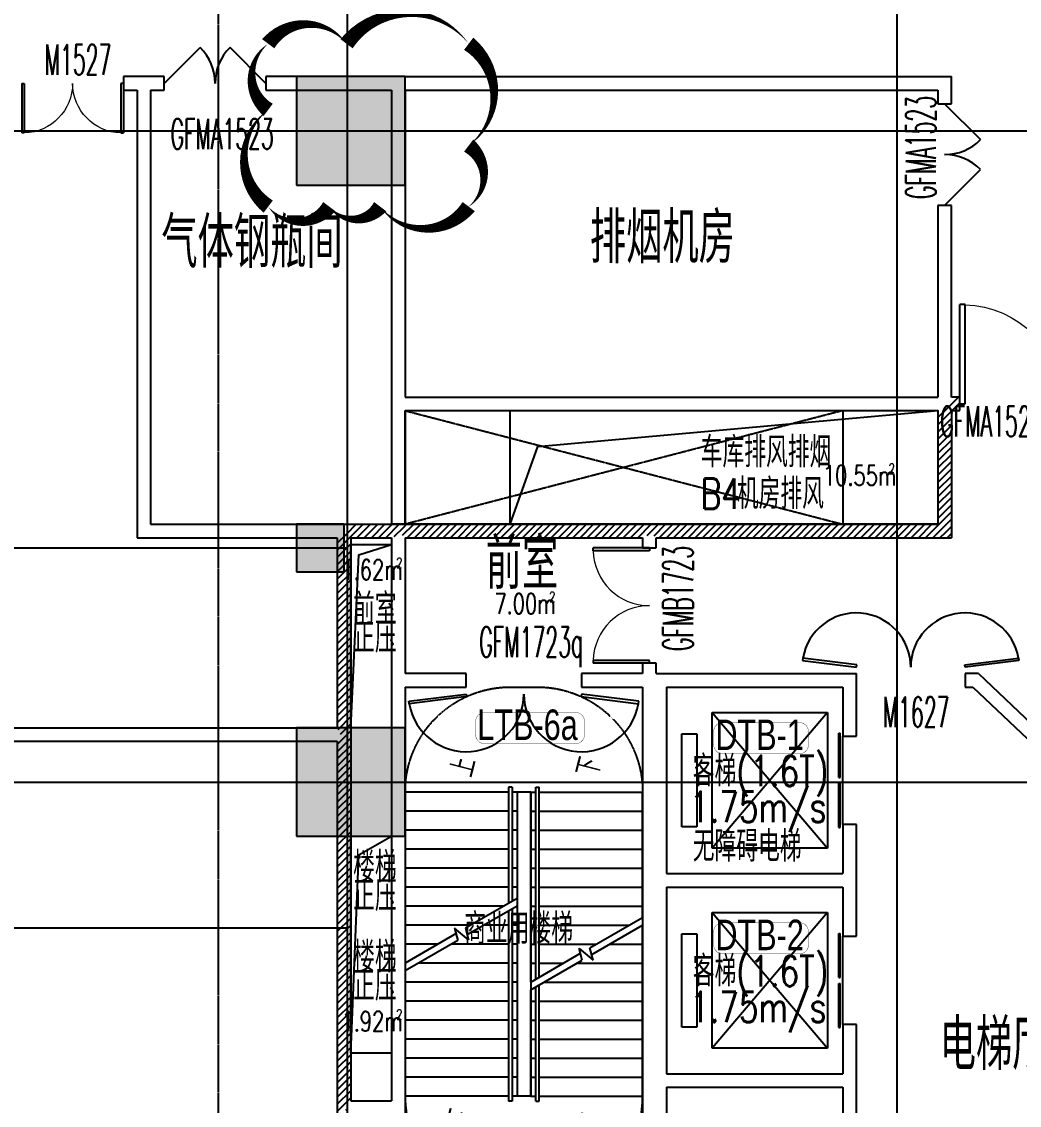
# Model space of a CAD drawing. Extents: x -12047294 to -5625356, y -1456591 to -622873.
# Drawn here: x -6059436 to -6044736, y -718140 to -702164 of the extents above; entities that cross this region are included whole.
import ezdxf

# ---------------------------------------------------------------- set-up
doc = ezdxf.new("R2010")
doc.units = 0
doc.header["$LTSCALE"] = 10
doc.header["$MEASUREMENT"] = 0
for name, pattern in [('__DASH', [0.35, 0.25, -0.1]), ('DASH', [0.35, 0.25, -0.1]), ('DOTE', [2.4200000000000004, 2, -0.2, 0.02, -0.2])]:
    doc.linetypes.add(name, pattern=pattern)
for name, color, linetype in [('A-COLUMN', 10, 'Continuous'), ('A-DIMLEAD', 130, 'Continuous'), ('A-DIMSYMB', 3, 'Continuous'), ('A-DOORWIN', 151, 'Continuous'), ('A-FireH', 6, 'Continuous'), ('A-HOLE', 30, 'Continuous'), ('A-Hole-up', 40, 'DASH'), ('A-STAIRS', 150, 'Continuous'), ('A-TEXTDOOR', 181, 'Continuous'), ('A-TextNum', 211, 'Continuous'), ('A-TextRoom', 7, 'Continuous'), ('A-TEXTROOM-AREA', 33, 'Continuous'), ('A-TEXTROOM-报建', 210, 'Continuous'), ('A-TK', 7, 'Continuous'), ('A-WALL', 2, 'Continuous'), ('DOTE', 9, 'DOTE'), ('PUB_HATCH', 252, 'Continuous')]:
    doc.layers.add(name, color=color, linetype=linetype)
doc.layers.add('A-本次修改', color=6, linetype='Continuous', plot=False)
doc.styles.add('_TCH_DIM', font='tjromans.shx', dxfattribs={"width": 0.8, "bigfont": 'tjhztxt.shx'})
doc.styles.add('_TCH_SPACE', font='tjromans.shx', dxfattribs={"height": 5, "bigfont": 'tjhztxt.shx'})
doc.styles.add('_TCH_WINDOW', font='tjromans.shx', dxfattribs={"width": 0.7, "height": 3.5, "bigfont": 'tjhztxt.shx'})
doc.styles.add('房间功能', font='tjromand.shx', dxfattribs={"width": 0.75, "bigfont": 'tjhts.shx'})
doc.styles.add('注解汉字', font='tjromans.shx', dxfattribs={"width": 0.75, "bigfont": 'tjhztxt.shx'})
pattern_1 = [(45, (0, 53.85340499999999), (-53.03302980219449, 53.0330298021945), [])]

# ---------------------------------------------------------------- blocks, each defined once
blk = doc.blocks.new('retretw')
at = {"layer": 'A-STAIRS', "color": 253, "linetype": '__DASH', "elevation": -100}
blk.add_lwpolyline([(1658219.143505104, -156098.2985013624), (1658669.143505104, -156098.298501356)], dxfattribs=at)
at = {"layer": 'A-STAIRS', "color": 253, "linetype": '__DASH'}
for centre, start, end in [((1658244.143505045, -154548.2985013734, -100), 180, 270.0002115224208), ((1658644.143505045, -154548.2985013668, -100), 269.9997970686764, 0)]:
    blk.add_arc(centre, 1549.999999999219, start, end, dxfattribs=at)
blk = doc.blocks.new('A$C53054AA7')
at = {"layer": 'A-DIMSYMB', "color": 0, "elevation": 600.0000000001163}
for points in [[(-4619.999999871164, 2675.000000222506, 0, 0, 0), (-2539.999999871165, 2675.000000122328, 80.00000000000001, 0, 0), (-2239.999999871165, 2675.000000107879, 0, 0, 0)], [(140.0000001288353, 2674.999999993252, 0, 0, 0), (-1659.999999871165, 2675.000000094394, 80.00000000000001, 0, 0), (-1959.999999871165, 2675.000000094394, 0, 0, 0)], [(-4619.999999960265, 825.0000002225055, 0, 0, 0), (-2819.999999960265, 825.0000001358127, 80.00000000000001, 0, 0), (-2519.999999960266, 825.0000001213637, 0, 0, 0)], [(140.0000000397347, 824.9999999932518, 0, 0, 0), (-1939.999999960265, 825.0000001078782, 80.00000000000001, 0, 0), (-2239.999999960265, 825.0000001078782, 0, 0, 0)]]:
    blk.add_lwpolyline(points, format="xyseb", dxfattribs=at)
at = {"layer": 'A-STAIRS', "color": 0}
for p, q in [((-2634.048998831834, 3500.000000126858), (-4479.99999983143, 3500.000000215763)), ((-4479.999999904878, 1975.000000215763), (-4479.99999983143, 3500.000000215763)), ((-4199.999999904878, 1975.000000202277), (-4199.999999831432, 3500.000000202277)), ((-3919.999999904878, 1975.000000188792), (-3919.999999831431, 3500.000000188792)), ((-3639.999999904878, 1975.000000175306), (-3639.999999831431, 3500.000000175307)), ((-3359.999999904879, 1975.000000161821), (-3359.999999831431, 3500.000000161821)), ((-3079.999999904878, 1975.000000148335), (-3079.999999831431, 3500.000000148336)), ((-2799.999999904879, 1975.00000013485), (-2799.999999831431, 3500.00000013485)), ((-2184.940570957735, 2722.121384855014), (-2634.048998831834, 3500.000000126858)), ((1.685691839e-07, 3499.999999999995), (-2518.57894499391, 3500.000000121296)), ((-2084.940570956444, 2748.916304093309), (-2518.578944993909, 3500.000000121296)), ((-2239.99999985467, 3017.487113167523), (-2239.999999831431, 3500.000000107879)), ((-1959.999999878027, 2532.512887034752), (-1959.999999831431, 3500.000000094394)), ((-1679.999999901384, 2047.538660901979), (-1679.999999831431, 3500.000000080908)), ((-1399.999999904879, 1975.000000067422), (-1399.999999831431, 3500.000000067423)), ((-1119.999999904878, 1975.000000053937), (-1119.999999831431, 3500.000000053937)), ((-839.9999999048787, 1975.000000040451), (-839.9999998314308, 3500.000000040452)), ((-559.9999999048783, 1975.000000026966), (-559.9999998314308, 3500.000000026966)), ((-279.9999999048785, 1975.00000001348), (-279.9999998314309, 3500.000000013481)), ((9.512148699999999e-08, 1974.999999999995), (1.685691839e-07, 3499.999999999995)), ((-2519.999999904878, 1975.000000121364), (-2519.999999840944, 3302.461339300293)), ((-2239.999999904879, 1975.000000107879), (-2239.999999864302, 2817.487113167522)), ((-2004.540584406383, 2770.459415556723), (-2184.940570957735, 2722.121384855014)), ((-2177.432818783882, 2564.414474125852), (-2004.540584406383, 2770.459415556723)), ((-2005.081267531709, 2610.595933089226), (-2177.432818783882, 2564.414474125852)), ((-1681.42105474842, 1850.000000080976), (-2105.081267533001, 2583.80101385093)), ((-1565.951000910495, 1850.000000075415), (-2005.081267531709, 2610.595933089226)), ((-1959.999999904878, 1975.000000094393), (-1959.99999988766, 2332.512887034751)), ((-1753.589838391102, 1975.000000084452), (-4554.999999904878, 1975.000000219375)), ((-4554.999999907286, 1925.000000219375), (-4554.999999904878, 1975.000000219375)), ((-1724.722324934029, 1925.000000083061), (-4554.999999907286, 1925.000000219375)), ((-4479.999999910898, 1850.000000215763), (-4479.999999907286, 1925.000000215763)), ((-4199.999999910899, 1850.000000202278), (-4199.999999907286, 1925.000000202277)), ((-3919.999999910899, 1850.000000188792), (-3919.999999907286, 1925.000000188791)), ((-3639.999999910898, 1850.000000175306), (-3639.999999907287, 1925.000000175306)), ((-3359.999999910899, 1850.000000161821), (-3359.999999907287, 1925.000000161821)), ((-3079.999999910899, 1850.000000148335), (-3079.999999907287, 1925.000000148335)), ((-2799.999999910899, 1850.00000013485), (-2799.999999907287, 1925.00000013485)), ((-2519.999999910899, 1850.000000121364), (-2519.999999907287, 1925.000000121364)), ((-2239.999999910899, 1850.000000107879), (-2239.999999907287, 1925.000000107879)), ((-1959.999999910898, 1850.000000094393), (-1959.999999907287, 1925.000000094393)), ((75.0000000951215, 1974.999999996382), (-1638.119784553177, 1975.000000078891)), ((75.00000009271335, 1924.999999996382), (-1609.252271096104, 1925.0000000775)), ((-1399.999999910899, 1850.000000067422), (-1399.999999907287, 1925.000000067422)), ((-1119.999999910899, 1850.000000053937), (-1119.999999907286, 1925.000000053937)), ((-839.9999999108987, 1850.000000040451), (-839.9999999072867, 1925.000000040451)), ((-559.9999999108989, 1850.000000026966), (-559.9999999072866, 1925.000000026965)), ((-279.9999999108988, 1850.00000001348), (-279.9999999072867, 1925.00000001348)), ((8.9101184e-08, 1849.999999999995), (9.27133658e-08, 1924.999999999995)), ((75.00000009271335, 1924.999999996382), (75.0000000951215, 1974.999999996382)), ((-1681.421054748419, 1850.000000080976), (-4479.999999910898, 1850.000000215763)), ((8.9101184e-08, 1849.999999999995), (-1565.951000910495, 1850.000000075415)), ((-4479.999999920531, 1650.000000215763), (-2914.048998920935, 1650.000000140342)), ((-4479.999999920531, 1650.000000215763), (-4479.999999924142, 1575.000000215763)), ((-4199.999999920531, 1650.000000202277), (-4199.999999924142, 1575.000000202277)), ((-3919.999999920531, 1650.000000188791), (-3919.999999924145, 1575.000000188792)), ((-3639.999999920532, 1650.000000175306), (-3639.999999924143, 1575.000000175306)), ((-3359.999999920531, 1650.00000016182), (-3359.999999924145, 1575.000000161821)), ((-3079.999999920531, 1650.000000148335), (-3079.999999924145, 1575.000000148335)), ((-2914.048998920934, 1650.000000140342), (-2474.918732299719, 889.4040671265312)), ((-2798.57894508301, 1650.000000134781), (7.94689186e-08, 1649.999999999994)), ((-2798.57894508301, 1650.000000134781), (-2374.918732298429, 916.1989863648274)), ((-2519.999999920531, 1650.000000121364), (-2519.999999924143, 1575.000000121364)), ((-2239.999999920531, 1650.000000107878), (-2239.999999924144, 1575.000000107879)), ((-1959.999999920531, 1650.000000094393), (-1959.999999924143, 1575.000000094393)), ((-1679.999999920531, 1650.000000080907), (-1679.999999924143, 1575.000000080907)), ((-1399.999999920531, 1650.000000067421), (-1399.999999924143, 1575.000000067422)), ((-1119.999999920531, 1650.000000053936), (-1119.999999924143, 1575.000000053936)), ((-839.9999999205312, 1650.000000040451), (-839.9999999241433, 1575.000000040451)), ((-559.999999920531, 1650.000000026965), (-559.9999999241433, 1575.000000026965)), ((-279.9999999205311, 1650.00000001348), (-279.9999999241432, 1575.00000001348)), ((7.94689186e-08, 1649.999999999994), (7.58567363e-08, 1574.999999999994)), ((-4554.999999924143, 1575.000000219375), (-2870.747728735326, 1575.000000138257)), ((-4554.999999924143, 1575.000000219375), (-4554.999999926552, 1525.000000219375)), ((-4554.999999926552, 1525.000000219375), (-2841.880215278252, 1525.000000136866)), ((-4479.99999992655, 1525.000000215763), (-4479.999999999999, 2.157626113e-07)), ((-4199.999999926551, 1525.000000202277), (-4199.999999999999, 2.022770811e-07)), ((-3919.999999926552, 1525.000000188791), (-3919.999999999999, 1.887915509e-07)), ((-3639.999999926551, 1525.000000175306), (-3639.999999999999, 1.753060207e-07)), ((-3359.999999926551, 1525.00000016182), (-3359.999999999999, 1.618204905e-07)), ((-3079.999999926552, 1525.000000148335), (-3079.999999999999, 1.483349603e-07)), ((-2799.999999930045, 1452.461339313776), (-2799.999999999999, 1.3484943e-07)), ((-2755.2776748974, 1575.000000132695), (75.00000007585672, 1574.999999996382)), ((-2726.410161440327, 1525.000000131305), (75.00000007344859, 1524.999999996382)), ((-2519.999999926551, 1525.000000121364), (-2519.99999994377, 1167.487113181006)), ((-2239.999999926551, 1525.000000107878), (-2239.999999967127, 682.5128870482342)), ((-1959.999999926551, 1525.000000094392), (-1959.999999990485, 197.5386609154641)), ((-1679.999999926551, 1525.000000080907), (-1679.999999999999, 8.09073092e-08)), ((-1399.999999926551, 1525.000000067421), (-1399.999999999999, 6.742177900000001e-08)), ((-1119.999999926551, 1525.000000053936), (-1119.999999999999, 5.39362487e-08)), ((-839.9999999265513, 1525.00000004045), (-839.9999999999991, 4.04507185e-08)), ((-559.9999999265513, 1525.000000026965), (-559.999999999999, 2.69651883e-08)), ((-279.9999999265514, 1525.00000001348), (-279.9999999999991, 1.34796581e-08)), ((7.34486148e-08, 1524.999999999994), (9.095e-13, -5.8721e-12)), ((75.00000007585672, 1574.999999996382), (75.00000007344859, 1524.999999996382)), ((-2519.999999953402, 967.4871131810063), (-2520, 1.213638998e-07)), ((-2302.567181047548, 935.5855260899057), (-2475.459415425047, 729.5405846590348)), ((-2474.918732299719, 889.4040671265312), (-2302.567181047548, 935.5855260899057)), ((-2475.459415425047, 729.5405846590348), (-2295.059428873695, 777.8786153607438)), ((-2395.059428874986, 751.0836961224478), (-1961.421054837521, 9.44612811e-08)), ((-2295.059428873695, 777.8786153607438), (-1845.951000999595, 8.88999422e-08)), ((-2239.999999976761, 482.5128870482351), (-2239.999999999999, 1.078783696e-07)), ((-4479.999999999999, 2.157626113e-07), (-1961.421054837521, 9.44612811e-08)), ((-1845.951000999596, 8.88999422e-08), (9.095e-13, -5.8721e-12))]:
    blk.add_line(p, q, dxfattribs=at)
at = {"layer": 'A-STAIRS', "rotation": 269.9999999972424}
blk.add_blockref('retretw', (150068.3033160847, 1660194.14349783, 100), dxfattribs=at)
at = {"layer": 'A-STAIRS', "xscale": -1, "rotation": 89.99999999722498}
blk.add_blockref('retretw', (-154548.2984209862, 1660194.143512531, 100), dxfattribs=at)
at = {"layer": 'A-TK', "color": 0, "style": '_TCH_DIM', "width": 0.8}
for s, p in [('下', (-4988.610134307895, 2562.292292598894)), ('上', (201.2733582955482, 2505.550949256173)), ('上', (-5009.958046300242, 717.8011608613546)), ('下', (201.2733582064473, 655.5509492561727))]:
    blk.add_text(s, height=350, rotation=345.5303860476243, dxfattribs=at).set_placement(p)
blk = doc.blocks.new('$DorLib2D$00000127')
at = {"color": 0}
for points in [[(-0.5333333333328483, 0.7948983154366971), (-0.5333333333328483, 0.6904056441872372)], [(-0.0333333333328483, 0.7948983154366971), (-0.5333333333328483, 0.7948983154366971)], [(-0.0333333333328483, 0.7948983154366971), (-0.0333333333328483, 0.6904056441872372)], [(0.5333333333328483, 0.7948983154366971), (0.0333333333328483, 0.7948983154366971)], [(0.0333333333328483, 0.7948983154366971), (0.0333333333328483, 0.6904056441872372)], [(0.5333333333328483, 0.7948983154366971), (0.5333333333328483, 0.6904056441872372)], [(-0.0333333333328483, 0.6904056441872372), (-0.5333333333328483, 0.6904056441872372)], [(0.5333333333328483, 0.6904056441872372), (0.0333333333328483, 0.6904056441872372)], [(0.5, 0.4999999999999858), (-0.5, 0.4999999999999858)]]:
    blk.add_lwpolyline(points, dxfattribs=at)
blk = doc.blocks.new('$DorLib2D$00000002')
for p, q in [((-0.5, -1e-16), (-0.5000000000000007, 0.4875)), ((-0.4750000000000007, 0.4875), (-0.5000000000000007, 0.4875)), ((-0.475, 0), (-0.4750000000000007, 0.4875)), ((0.475, 0), (0.4750000000000007, 0.4875)), ((0.4750000000000007, 0.4875), (0.5000000000000007, 0.4875)), ((0.5, -1e-16), (0.5000000000000007, 0.4875)), ((-0.5, -1e-16), (-0.475, 0)), ((0.5, -1e-16), (0.475, 0))]:
    blk.add_line(p, q)
at = {"lineweight": 13}
for centre, start, end in [((-0.4875, 0), 0, 88.53071641864632), ((0.4875, 0), 91.46928358135372, 180)]:
    blk.add_arc(centre, 0.4875, start, end, dxfattribs=at)
blk = doc.blocks.new('$DorLib2D$00000021')
for p, q in [((-0.992997675425894, 0.2033864019200519), (-0.9962287692270009, 0.181294441770529)), ((-0.4972635596198863, 0.1421530600034691), (-0.992997675425894, 0.2033864019200519)), ((0.4972635596198867, 0.1421530600034691), (0.9929976754258946, 0.2033864019200519)), ((0.9929976754258946, 0.2033864019200519), (0.9962287692270012, 0.181294441770529)), ((-0.9962287692270009, 0.181294441770529), (-0.5000000000002516, 0.12000000000006)), ((-0.5000000000002501, 0.1200000000000585), (-0.4972635596198863, 0.1421530600034691)), ((0.5000000000002505, 0.1200000000000585), (0.4972635596198867, 0.1421530600034691)), ((0.9962287692270012, 0.181294441770529), (0.5000000000002518, 0.12000000000006))]:
    blk.add_line(p, q)
blk.add_lwpolyline([(0.9962287692270012, 0.181294441770529), (0.9934923288466376, 0.2034475017739384), (0.9929976754258946, 0.2033864019200519)])
for centre, start, end in [((-0.5000000000002536, 0.1200000000000243), 4.0854e-12, 170.3997642423025), ((0.5000000000002541, 0.1200000000000243), 9.600235757697552, 179.9999999999959)]:
    blk.add_arc(centre, 0.5000000000002537, start, end)
blk = doc.blocks.new('$DorLib2D$00000116')
at = {"color": 0}
for p, q in [((-0.4999999999999929, 7.1e-15), (-0.146446609406766, 0.353553390593234)), ((0.5000000000000071, 7.1e-15), (0.1464466094067731, 0.353553390593234))]:
    blk.add_line(p, q, dxfattribs=at)
for centre, radius, start, end in [((-0.4999999999984653, 4.832e-13), 0.4999999999984674, 0, 45), ((0.4999999999977512, 9.059e-13), 0.4999999999976599, 135, 180)]:
    blk.add_arc(centre, radius, start, end, dxfattribs=at)
blk = doc.blocks.new('$DorLib2D$00000001')
for p, q in [((0.45, 0.975), (0.5000000000000002, 0.975)), ((0.45, 0), (0.45, 0.975)), ((0.5, 0), (0.5, 0.975)), ((0.5, 0), (0.45, 0))]:
    blk.add_line(p, q)
at = {"lineweight": 13}
blk.add_arc((0.475, 0), 0.975, 91.46928358135379, 180, dxfattribs=at)
blk = doc.blocks.new('_FZH')
blk.add_lwpolyline([(-0.5, -0.5), (0.5, -0.5), (0.5, 0.5), (-0.5, 0.5)], close=True)
at = {"layer": 'PUB_HATCH'}
blk.add_solid([(-0.5, -0.5), (0.5, -0.5), (-0.5, 0.5), (0.5, 0.5)], dxfattribs=at)

msp = doc.modelspace()

# ---------------------------------------------------------------- hatches: boundary and pattern name
at = {"layer": 'A-FireH'}
h = msp.add_hatch(dxfattribs=at)
h.set_pattern_fill('普通砖', color=256, scale=30, style=0)
h.set_pattern_definition(pattern_1)
h.paths.add_polyline_path([(-6045736.147302203, -707898.433273873), (-6045611.147301313, -707898.4332740399), (-6045611.147301232, -707698.4332739194), (-6045736.147302218, -707698.4332738369), (-6045836.147302239, -707798.4332681956)])
h = msp.add_hatch(dxfattribs=at)
h.set_pattern_fill('普通砖', color=256, scale=30, style=0)
h.set_pattern_definition(pattern_1)
h.paths.add_polyline_path([(-6045836.147302239, -707798.4332681956), (-6045936.147302353, -707898.433262568), (-6045936.147302353, -709573.4332650375), (-6045736.147302203, -709773.4332650302), (-6045736.147302203, -707898.433273873)])
h = msp.add_hatch(dxfattribs=at)
h.set_pattern_fill('普通砖', color=256, scale=30, style=0)
h.set_pattern_definition(pattern_1)
h.paths.add_polyline_path([(-6054652.813968877, -709706.7665982639), (-6054586.147302267, -709773.4332647624), (-6053986.147302077, -709773.433264768), (-6053852.813968781, -709706.7665983038), (-6053786.14730219, -709573.4332650341), (-6054586.147302235, -709573.4332650265)])
h = msp.add_hatch(dxfattribs=at)
h.set_pattern_fill('普通砖', color=256, scale=30, style=0)
h.set_pattern_definition(pattern_1)
h.paths.add_polyline_path([(-6053852.813968781, -709706.7665983038), (-6053786.147302072, -709773.4332651091), (-6050286.14730256, -709773.4332651416), (-6050152.813969096, -709706.7665983998), (-6050086.14730242, -709573.4332650683), (-6053786.14730219, -709573.4332650341)])
h = msp.add_hatch(dxfattribs=at)
h.set_pattern_fill('普通砖', color=256, scale=30, style=0)
h.set_pattern_definition(pattern_1)
h.paths.add_polyline_path([(-6050152.813969096, -709706.7665983998), (-6050086.14730231, -709773.4332649899), (-6045736.147302203, -709773.4332650302), (-6045936.147302353, -709573.4332650375), (-6050086.14730242, -709573.4332650683)])
h = msp.add_hatch(dxfattribs=at)
h.set_pattern_fill('普通砖', color=256, scale=30, style=0)
h.set_pattern_definition(pattern_1)
h.paths.add_polyline_path([(-6054652.813968877, -709706.7665982639), (-6054786.147302134, -709773.4332650031), (-6054786.147302138, -712573.4332681037), (-6054719.48063554, -712706.766601453), (-6054586.147302237, -712773.4332681289), (-6054586.147302267, -709773.4332647624)])
h = msp.add_hatch(dxfattribs=at)
h.set_pattern_fill('普通砖', color=256, scale=30, style=0)
h.set_pattern_definition(pattern_1)
h.paths.add_polyline_path([(-6054719.48063554, -712706.766601453), (-6054786.147302247, -712773.4332681258), (-6054786.14730224, -718273.433268524), (-6054652.813968848, -718206.7666021263), (-6054586.147302265, -718073.4332689266), (-6054586.147302237, -712773.4332681289)])

# ---------------------------------------------------------------- linework, layer by layer
at = {"layer": 'A-HOLE'}
for points in [[(-6052236.147302163, -709573.4332648461), (-6051831.237373753, -708426.5000013626), (-6045936.147302227, -707898.4332835566)], [(-6054586.147302182, -712573.4332681322), (-6054469.000000558, -710025.5000007274), (-6053986.14730274, -709873.4332640156)], [(-6054586.147302192, -717373.4332683958), (-6054468.999999955, -714447.9999999994), (-6053986.147302139, -714173.433268132)]]:
    msp.add_lwpolyline(points, dxfattribs=at)
for points in [[(-6045936.147302229, -709573.4332646371), (-6052236.147302163, -709573.4332648461), (-6052236.147302163, -707898.4332836609), (-6045936.147302227, -707898.4332834521)], [(-6054586.147302792, -709873.4332640156), (-6053986.14730274, -709873.4332640156), (-6053986.147302172, -712573.4332681322), (-6054586.147302225, -712573.4332681322)], [(-6054586.147302192, -714173.433268132), (-6053986.147302139, -714173.433268132), (-6053986.147302139, -717373.4332683958), (-6054586.147302192, -717373.4332683958)]]:
    msp.add_lwpolyline(points, close=True, dxfattribs=at)
at = {"layer": 'A-Hole-up'}
msp.add_lwpolyline([(-6047336.147302252, -709573.4332632773), (-6053786.147302168, -709573.433263373), (-6053786.147302163, -707898.4332627201), (-6047336.147302247, -707898.4332626245)], close=True, dxfattribs=at)
for points in [[(-6053786.147302163, -707898.4332627396), (-6047336.147302252, -709573.4332632773)], [(-6047336.147302247, -707898.4332626245), (-6053786.14730219, -709573.4332650341)]]:
    msp.add_lwpolyline(points, dxfattribs=at)
at = {"layer": 'A-STAIRS'}
for p, q in [((-6049261.14730201, -712348.433267853), (-6047561.147302047, -712348.4332678544)), ((-6049261.147302011, -714348.4332679253), (-6049261.14730201, -712348.433267853)), ((-6049261.14730201, -712348.433267853), (-6047561.147302051, -714348.4332679269)), ((-6047561.147302047, -712348.4332678544), (-6049261.147302011, -714348.4332679253)), ((-6047561.147302047, -712348.4332678544), (-6047561.147302051, -714348.4332679269)), ((-6049711.147302047, -712660.9332680224), (-6049486.147302141, -712660.9332680224)), ((-6049711.147302047, -714035.933267943), (-6049711.147302047, -712660.9332680224)), ((-6049486.147302141, -712660.9332680224), (-6049486.147302141, -714035.933267943)), ((-6049486.147302141, -714035.933267943), (-6049711.147302047, -714035.933267943)), ((-6047561.147302051, -714348.4332679269), (-6049261.147302011, -714348.4332679253)), ((-6049261.147302266, -715298.4332681056), (-6047561.147302306, -715298.4332681074)), ((-6049261.147302267, -717298.4332681781), (-6049261.147302266, -715298.4332681056)), ((-6049261.147302266, -715298.4332681056), (-6047561.147302307, -717298.4332681797)), ((-6047561.147302306, -715298.4332681074), (-6049261.147302267, -717298.4332681781)), ((-6047561.147302306, -715298.4332681074), (-6047561.147302307, -717298.4332681797)), ((-6049711.147302303, -715610.9332682751), (-6049486.147302398, -715610.9332682753)), ((-6049711.147302303, -716985.933268196), (-6049711.147302303, -715610.9332682751)), ((-6049486.147302398, -715610.9332682753), (-6049486.1473024, -716985.933268196)), ((-6049486.1473024, -716985.933268196), (-6049711.147302303, -716985.933268196)), ((-6047561.147302307, -717298.4332681797), (-6049261.147302267, -717298.4332681781))]:
    msp.add_line(p, q, dxfattribs=at)
at = {"layer": 'A-TextNum', "const_width": 5}
for points in [[(-6052612.36990227, -712346.9175827974), (-6051277.700396443, -712346.9175827974, -0.4142135623730951), (-6051142.700396443, -712481.9175827974), (-6051142.700396443, -712674.6359528553, -0.4142135623730951), (-6051277.700396443, -712809.6359528555), (-6052612.36990227, -712809.6359528555, -0.4142135623730951), (-6052747.36990227, -712674.6359528553), (-6052747.36990227, -712481.9175827974, -0.4142135623730951)], [(-6049104.810752606, -712495.5364558531), (-6047978.123418024, -712495.5364558531, -0.4142135623730951), (-6047843.123418025, -712630.5364558531), (-6047843.123418025, -712823.2548259113, -0.4142135623730951), (-6047978.123418024, -712958.2548259111), (-6049104.810752606, -712958.2548259111, -0.4142135623730951), (-6049239.810752606, -712823.2548259113), (-6049239.810752606, -712630.5364558531, -0.4142135623730951)], [(-6049104.810752609, -715445.5364561059), (-6047978.123418028, -715445.5364561059, -0.4142135623730951), (-6047843.123418028, -715580.5364561059), (-6047843.123418028, -715773.2548261641, -0.4142135623730951), (-6047978.123418028, -715908.2548261641), (-6049104.810752609, -715908.2548261641, -0.4142135623730951), (-6049239.810752609, -715773.2548261641), (-6049239.810752609, -715580.5364561059, -0.4142135623730951)]]:
    msp.add_lwpolyline(points, format="xyb", close=True, dxfattribs=at)
at = {"layer": 'A-WALL'}
for p, q in [((-6057536.147302168, -702973.4332681339), (-6057936.147302245, -702973.4332681091)), ((-6057936.147302245, -702973.4332681091), (-6057936.147302248, -703173.4332681029)), ((-6057336.147302247, -702973.4332681712), (-6057536.147302168, -702973.4332681339)), ((-6057336.147302247, -703173.4332682418), (-6057336.147302247, -702973.4332681712)), ((-6053786.147302168, -702973.433268134), (-6055836.147302858, -702973.4332681714)), ((-6055836.147302858, -702973.4332681714), (-6055836.147302857, -703173.4332682418)), ((-6053786.147302168, -702973.433268134), (-6045736.147302218, -702973.4332681268)), ((-6045736.147302139, -703373.4332678223), (-6045736.147302218, -702973.4332681268)), ((-6057936.147302248, -703173.4332681029), (-6057736.147302208, -703173.4332681244)), ((-6057736.147302208, -703173.4332681244), (-6057736.147302156, -709773.4332649757)), ((-6057536.147302187, -703173.4332681714), (-6057336.147302247, -703173.4332682418)), ((-6057536.147302187, -703173.4332681714), (-6057536.147302138, -709573.433265135)), ((-6055836.147302857, -703173.4332682418), (-6053986.147302132, -703173.4332681715)), ((-6053986.147302132, -703173.4332681715), (-6053986.147302132, -707898.4332626931)), ((-6053786.147302211, -703173.433268128), (-6053786.147302178, -707698.4332626769)), ((-6053786.147302211, -703173.433268128), (-6045936.14730218, -703173.4332681281)), ((-6045936.14730218, -703173.4332681281), (-6045936.147302208, -703373.4332678223)), ((-6045936.147302208, -703373.4332678223), (-6045736.147302139, -703373.4332678223)), ((-6045736.147302139, -704873.4332684325), (-6045936.147302208, -704873.4332684325)), ((-6045936.147302208, -704873.4332684325), (-6045936.14730218, -707698.4332625049)), ((-6045736.147302218, -707698.4332738369), (-6045736.147302139, -704873.4332684325)), ((-6053786.147302178, -707698.4332626769), (-6045936.14730218, -707698.4332625049)), ((-6045611.147301232, -707698.4332739194), (-6045736.147302218, -707698.4332738369)), ((-6045611.147301313, -707898.4332740399), (-6045611.147301232, -707698.4332739194)), ((-6053986.147302132, -707898.4332626931), (-6053986.14730212, -709573.4332634857)), ((-6053786.147302127, -707898.4332627396), (-6045936.147302353, -707898.433262568)), ((-6053786.147302127, -707898.4332627396), (-6053786.147302121, -709573.4332634844)), ((-6045936.147302353, -707898.433262568), (-6045936.147302353, -709573.4332650375)), ((-6045736.147302203, -707898.433273873), (-6045611.147301313, -707898.4332740399)), ((-6045736.147302203, -707898.433273873), (-6045736.147302203, -709773.4332650302)), ((-6057536.147302138, -709573.433265135), (-6054586.147302235, -709573.4332650265)), ((-6054586.147302235, -709573.4332650265), (-6053786.14730219, -709573.4332650341)), ((-6053786.147302121, -709573.4332634844), (-6053986.14730212, -709573.4332634857)), ((-6053786.14730219, -709573.4332650341), (-6050086.14730242, -709573.4332650683)), ((-6050086.14730242, -709573.4332650683), (-6045936.147302353, -709573.4332650375)), ((-6057736.147302156, -709773.4332649757), (-6054786.147302134, -709773.4332650031)), ((-6054786.147302134, -709773.4332650031), (-6054786.147302138, -712573.4332681037)), ((-6054586.147302267, -709773.4332647624), (-6054586.147302237, -712773.4332681289)), ((-6054586.147302267, -709773.4332647624), (-6053986.147302077, -709773.433264768)), ((-6053986.147302077, -709773.433264768), (-6053986.147302193, -711773.4332681294)), ((-6053786.147302072, -709773.4332651091), (-6053786.147302072, -711773.4332680986)), ((-6053786.147302072, -709773.4332651091), (-6050286.14730256, -709773.4332651416)), ((-6050286.14730256, -709773.4332651416), (-6050286.147302706, -709923.4332655033)), ((-6050086.147302237, -709923.4332654845), (-6050086.14730231, -709773.4332649899)), ((-6050086.14730231, -709773.4332649899), (-6045736.147302203, -709773.4332650302)), ((-6050286.147302706, -709923.4332655033), (-6050086.147302237, -709923.4332654845)), ((-6050086.14730208, -711623.433266095), (-6050286.147302548, -711623.4332661134)), ((-6050286.147302548, -711623.4332661134), (-6050286.147302373, -711773.4332680771)), ((-6050086.147302123, -711773.4332682388), (-6050086.14730208, -711623.433266095)), ((-6053986.147302193, -711773.4332681294), (-6053986.147302222, -718073.4332689269)), ((-6052886.147302157, -711773.4332680741), (-6053786.147302072, -711773.4332680986)), ((-6052886.147302156, -711973.4332681051), (-6052886.147302157, -711773.4332680741)), ((-6050286.147302373, -711773.4332680771), (-6051186.147302157, -711773.4332680637)), ((-6051186.147302157, -711773.4332680637), (-6051186.147302156, -711973.4332680947)), ((-6050086.147302123, -711773.4332682388), (-6047136.147302231, -711773.4332680881)), ((-6047136.147302251, -711973.4332679239), (-6047136.147302231, -711773.4332680881)), ((-6045339.143021367, -711773.4332680409), (-6045536.147302157, -711773.4332679228)), ((-6045536.147302157, -711773.4332679228), (-6045536.147302157, -711973.4332679013)), ((-6045339.143021367, -711773.4332680409), (-6043136.147302611, -713868.4390019219)), ((-6053786.147302233, -711973.433268101), (-6052886.147302156, -711973.4332681051)), ((-6053786.147302233, -711973.433268101), (-6053786.147302233, -718273.433268929)), ((-6051186.147302156, -711973.4332680947), (-6050286.147302233, -711973.4332680792)), ((-6050286.147302233, -711973.4332680792), (-6050286.147302235, -714923.4332681302)), ((-6049936.147302237, -711973.4332680723), (-6047336.14730225, -711973.4332680563)), ((-6049936.147302237, -711973.4332680723), (-6049936.147302237, -714723.4332682348)), ((-6047336.14730225, -711973.4332680563), (-6047336.147302303, -712698.4332681065)), ((-6047136.147302222, -712698.4332681068), (-6047136.147302251, -711973.4332679239)), ((-6045536.147302157, -711973.4332679013), (-6045419.057781572, -711973.4332679133)), ((-6045419.057781572, -711973.4332679133), (-6043336.14730061, -713954.240295191)), ((-6067886.147302321, -712573.4332681735), (-6054786.147302138, -712573.4332681037)), ((-6067886.147302321, -712773.4332681954), (-6054786.147302247, -712773.4332681258)), ((-6054786.147302247, -712773.4332681258), (-6054786.14730224, -718273.433268524)), ((-6054586.147302237, -712773.4332681289), (-6054586.147302265, -718073.4332689266)), ((-6047336.147302303, -712698.4332681065), (-6047136.147302222, -712698.4332681068)), ((-6052136.147302193, -713523.4332681077), (-6052136.14730208, -718003.4332681074)), ((-6051936.147302193, -713523.4332681027), (-6052136.147302193, -713523.4332681077)), ((-6051936.147302193, -713523.4332681027), (-6051936.147302081, -718003.4332681024)), ((-6047136.147302215, -713998.4332681065), (-6047336.147302303, -713998.4332681064)), ((-6047336.147302303, -713998.4332681064), (-6047336.147302252, -714723.4332682348)), ((-6047136.147302235, -714923.4332681302), (-6047136.147302215, -713998.4332681065)), ((-6049936.147302237, -714723.4332682348), (-6047336.147302252, -714723.4332682348)), ((-6050286.147302235, -714923.4332681302), (-6050286.147302235, -717873.4332681302)), ((-6049936.147302205, -714923.4332682344), (-6047336.147302281, -714923.4332682344)), ((-6049936.147302205, -714923.4332682344), (-6049936.147302205, -717673.4332682255)), ((-6047336.147302281, -714923.4332682344), (-6047336.147302243, -715648.4332681064)), ((-6047136.147302116, -715648.4332681068), (-6047136.147302235, -714923.4332681302)), ((-6047336.147302243, -715648.4332681064), (-6047136.147302116, -715648.4332681068)), ((-6047136.147302117, -716948.4332681068), (-6047336.147302244, -716948.4332681064)), ((-6047336.147302244, -716948.4332681064), (-6047336.147302282, -717673.4332682255)), ((-6047136.147302239, -717873.4332681302), (-6047136.147302117, -716948.4332681068)), ((-6049936.147302205, -717673.4332682255), (-6047336.147302282, -717673.4332682255)), ((-6050286.147302235, -717873.4332681302), (-6050286.147302371, -720623.4332679856)), ((-6049936.147302205, -717873.433268225), (-6047336.147302222, -717873.433268225)), ((-6049936.147302205, -717873.433268225), (-6049936.147302205, -720623.4332681732)), ((-6047336.147302222, -717873.433268225), (-6047336.147302183, -718598.4332680354)), ((-6047136.147302222, -718598.4332680354), (-6047136.147302239, -717873.4332681302)), ((-6054586.147302265, -718073.4332689266), (-6053986.147302222, -718073.4332689269)), ((-6051936.147302081, -718003.4332681024), (-6052136.14730208, -718003.4332681074))]:
    msp.add_line(p, q, dxfattribs=at)
at = {"layer": 'A-本次修改', "color": 3}
msp.add_lwpolyline([(-6055803.500000007, -702489.5000000014, 0, 225, 0.5), (-6055803.500000007, -703464.5000000015, 0, 225, 0.5), (-6055803.500000007, -704891.0000000015, 0, 225, 0.5), (-6054903.500000007, -704891.0000000015, 0, 225, 0.5), (-6054153.500000007, -704891.0000000015, 0, 225, 0.5), (-6052849.500000007, -704891.0000000015, 0, 225, 0.5), (-6052849.500000007, -703991.0000000015, 0, 225, 0.5), (-6052849.500000007, -702489.5000000014, 0, 225, 0.5), (-6054649.500000007, -702489.5000000014, 0, 225, 0.5)], format="xyseb", close=True, dxfattribs=at)
at = {"layer": 'DOTE', "linetype": 'DOTE'}
for p, q in [((-6054636.147302194, -756448.5585566994), (-6054636.147302187, -655372.8060850953)), ((-6046536.147302203, -756448.5585566995), (-6046536.147302181, -655372.8060850882)), ((-6089538.827492259, -703773.4332681345), (-5988539.228791817, -703773.4332681278))]:
    msp.add_line(p, q, dxfattribs=at)
at = {"layer": 'DOTE'}
for p, q in [((-6089538.827492243, -709923.4332680905), (-6054636.147302193, -709923.4332680906)), ((-6089538.827492259, -713373.4332681345), (-5988539.228791817, -713373.4332681276)), ((-6089538.827492243, -715523.4332680901), (-6054636.147302193, -715523.4332680901))]:
    msp.add_line(p, q, dxfattribs=at)
at = {"layer": 'DOTE', "color": 250, "linetype": 'DASH', "ltscale": 5}
msp.add_lwpolyline([(-6056536.147302344, -673373.4332681351), (-6006536.147302338, -673373.4332681369), (-6006536.147302321, -723273.4332681345), (-6056536.14730233, -723273.433268136)], close=True, dxfattribs=at)

# ---------------------------------------------------------------- block references
at = {"rotation": 90}
msp.add_blockref('A$C53054AA7', (-6050286.147302193, -713523.433268182), dxfattribs=at)
at = {"layer": 'A-COLUMN'}
for p, xscale, yscale, zscale in [((-6054586.147302192, -703773.433268132), 1600, 1600, 1600), ((-6055036.14730219, -709923.4332680897), 700, 700, 700), ((-6054586.147302192, -713373.433268132), 1600, 1600, 1600)]:
    msp.add_blockref('_FZH', p, dxfattribs=dict(at, xscale=xscale, yscale=yscale, zscale=zscale))
at = {"layer": 'A-DOORWIN'}
ref = msp.add_blockref('$DorLib2D$00000002', (-6058686.147302113, -703073.433268134), dxfattribs=dict(at, xscale=1500, yscale=-1500, zscale=1500, rotation=359.9999999999994))
ref.add_attrib('A', 'M1527', (-6059097.464609807, -702948.6223401485), dxfattribs={"layer": 'A-TEXTDOOR', "height": 446.25, "style": '_TCH_WINDOW', "width": 0.4941176470588236})
ref = msp.add_blockref('$DorLib2D$00000116', (-6056586.147302449, -703073.433268134), dxfattribs=dict(at, xscale=1500, yscale=1500, zscale=1500, rotation=359.9999999999982))
ref.add_attrib('A', 'GFMA1523', (-6057243.406918572, -704041.4009097826), dxfattribs={"layer": 'A-TEXTDOOR', "height": 446.25, "style": '_TCH_WINDOW', "width": 0.4941176470588236})
ref = msp.add_blockref('$DorLib2D$00000116', (-6045836.14730222, -704123.4332681472), dxfattribs=dict(at, xscale=1500, yscale=1500, zscale=1500, rotation=270))
ref.add_attrib('A', 'GFMA1523', (-6045963.620643451, -704780.6928835325), dxfattribs={"layer": 'A-TEXTDOOR', "height": 446.25, "rotation": 90, "style": '_TCH_WINDOW', "width": 0.4941176470588236})
for name, p, xscale, yscale, zscale, rotation in [('$DorLib2D$00000001', (-6044861.147300919, -707798.4332742328), -1500, 1500, -1500, 359.9999999770361), ('$DorLib2D$00000127', (-6047236.147302234, -713348.4332678906), 1300, -200, 1300, 269.9999999999322), ('$DorLib2D$00000127', (-6047236.147302237, -716298.4332681434), 1300, -200, 1300, 269.9999999999276)]:
    msp.add_blockref(name, p, dxfattribs=dict(at, xscale=xscale, yscale=yscale, zscale=zscale, rotation=rotation))
ref = msp.add_blockref('$DorLib2D$00000002', (-6050186.147302328, -710773.4332657023), dxfattribs=dict(at, xscale=-1700, yscale=-1700, zscale=-1700, rotation=270.0000000053361))
ref.add_attrib('A', 'GFMB1723', (-6049543.17964542, -711443.4140349114), dxfattribs={"layer": 'A-TEXTDOOR', "height": 446.25, "rotation": 90.00000000533609, "style": '_TCH_WINDOW', "width": 0.4941176470588236})
ref = msp.add_blockref('$DorLib2D$00000021', (-6046336.147302077, -711873.4332680831), dxfattribs=dict(at, xscale=1600, yscale=1600, zscale=1600, rotation=3.563320999999999e-10))
ref.add_attrib('A', 'M1627', (-6046747.464468173, -712566.4031814443), dxfattribs={"layer": 'A-TEXTDOOR', "height": 446.25, "style": '_TCH_WINDOW', "width": 0.4941176470588236})
ref = msp.add_blockref('$DorLib2D$00000021', (-6052036.14730206, -711873.4332681184), dxfattribs=dict(at, xscale=-1700, yscale=-1700, zscale=-1700, rotation=3.533354e-10))
ref.add_attrib('A', 'GFM1723q', (-6052693.406917443, -711532.6250000041), dxfattribs={"layer": 'A-TEXTDOOR', "height": 446.25, "style": '_TCH_WINDOW', "width": 0.4941176470588236})

# ---------------------------------------------------------------- texts
at = {"layer": 'A-DIMLEAD', "style": '注解汉字', "width": 0.75}
for s, p in [('车库排风排烟', (-6049430.497818108, -708736.2301259137)), ('B4', (-6049430.497818108, -709348.4209210036)), ('机房排风', (-6048898.286279645, -709348.4209210036)), ('前室', (-6054552.47065855, -711046.5686502352)), ('正压', (-6054552.47065855, -711469.8851191064)), ('客梯(1.6T)', (-6049547.399874361, -713436.6339055005)), ('1.75m/s', (-6049590.646198298, -713965.0391399006)), ('无障碍电梯', (-6049547.399874362, -714546.5671734259)), ('楼梯', (-6054552.470658506, -714853.6353802555)), ('正压', (-6054552.470658506, -715276.9518491267)), ('楼梯', (-6054552.470658506, -716177.6353802555)), ('客梯(1.6T)', (-6049547.399874365, -716386.6339057533)), ('正压', (-6054552.470658506, -716600.9518491268)), ('1.75m/s', (-6049590.646198299, -716915.0391401534))]:
    msp.add_text(s, height=450, dxfattribs=at).set_placement(p)
at = {"layer": 'A-TEXTDOOR', "style": '_TCH_WINDOW', "width": 0.4941176470588236}
msp.add_text('GFMA1523b', height=446.25, dxfattribs=at).set_placement((-6045900.885373083, -708280.7759315759))
at = {"layer": 'A-TextNum', "style": '房间功能', "width": 0.75}
for s, p in [('LTB-6a', (-6052722.365498517, -712754.2839571045)), ('DTB-1', (-6049214.806348851, -712902.9028301601)), ('DTB-2', (-6049214.806348853, -715852.9028304131))]:
    msp.add_text(s, height=450, dxfattribs=at).set_placement(p)
at = {"layer": 'A-TextRoom', "style": '注解汉字', "width": 0.75}
for s, p in [('气体钢瓶间', (-6057378.269235417, -705794.888984235, -499.9999999998651)), ('排烟机房', (-6051063.827233912, -705724.6089034389)), ('前室', (-6052598.5, -710529.5000000001)), ('电梯厅', (-6045909.460476686, -717620.9433539232))]:
    msp.add_text(s, height=750, dxfattribs=at).set_placement(p)
at = {"layer": 'A-TEXTROOM-AREA', "style": '_TCH_SPACE', "width": 0.7058823529411766}
for s, height, p in [('2', 148.75, (-6046660.153846154, -708827.8749999694)), ('10.55m', 297.5, (-6047629.384615385, -709002.8749999694)), ('1.62m', 297.5, (-6054723.615384605, -710391.9109255621)), ('2', 148.75, (-6053915.923076913, -710216.9109255624)), ('7.00m', 297.5, (-6052470.615384614, -710891.875)), ('2', 148.75, (-6051662.923076922, -710716.8750000001)), ('1.92m', 297.5, (-6054723.615384568, -717048.8749999987)), ('2', 148.75, (-6053915.923076877, -716873.8749999987))]:
    msp.add_text(s, height=height, dxfattribs=at).set_placement(p)
at = {"layer": 'A-TEXTROOM-报建', "style": '注解汉字', "width": 0.75}
msp.add_text('商业用楼梯', height=450, dxfattribs=at).set_placement((-6052915.445821976, -715760.0733161942))

doc.saveas('drawing.dxf')
